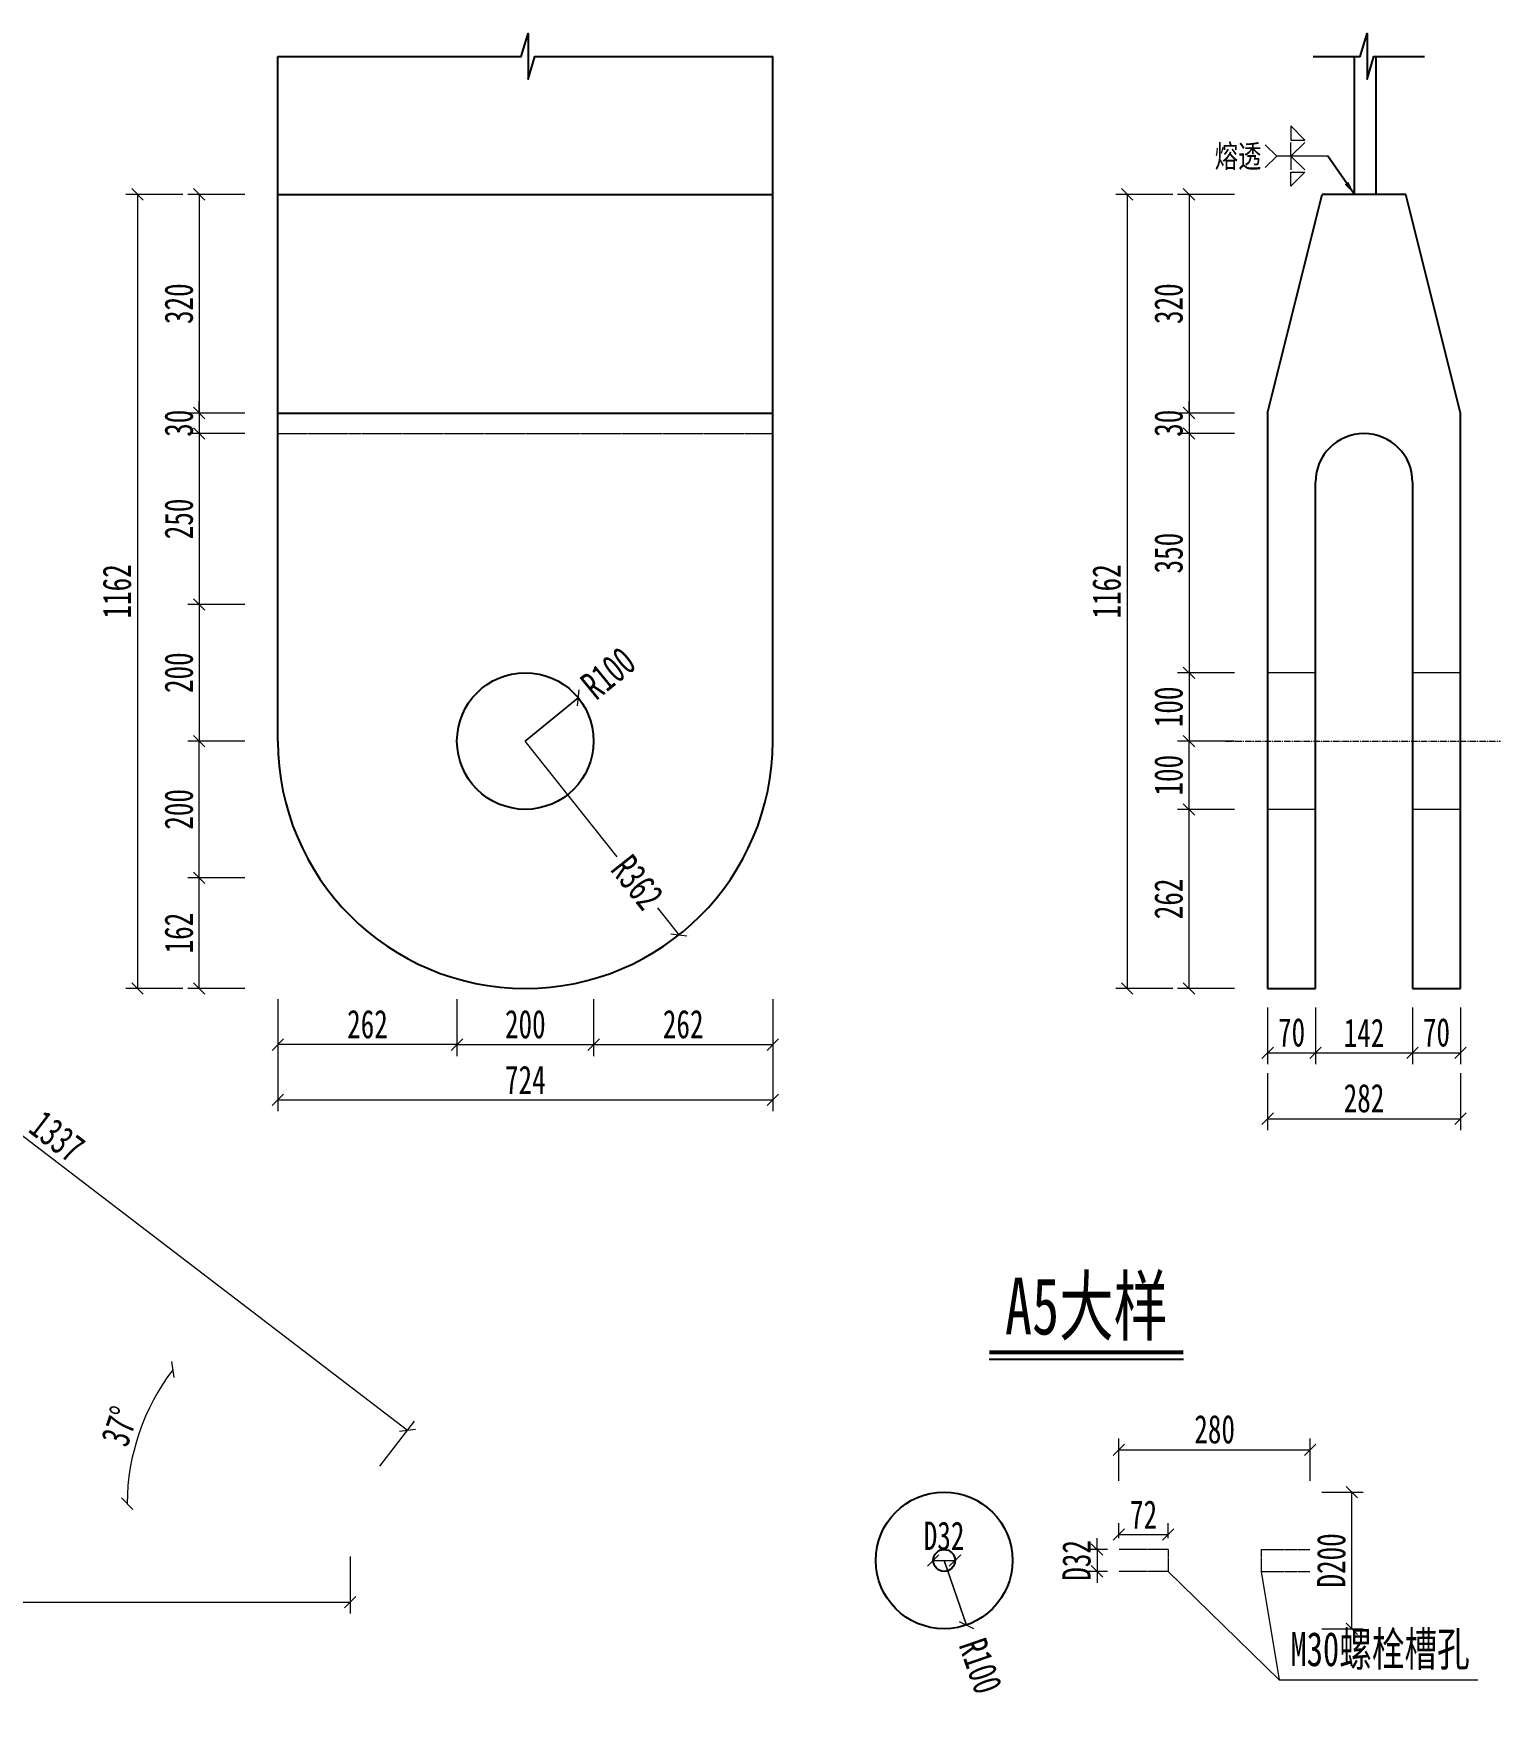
# Model space of a CAD drawing. Header units: millimetres. Extents: x -60009 to 63758, y -2164 to 95433.
# Drawn here: x 29573 to 31719, y 49665 to 52124 of the extents above; entities that cross this region are included whole.
import ezdxf
from ezdxf.enums import TextEntityAlignment as Align

# ---------------------------------------------------------------- set-up
doc = ezdxf.new("R2010")
doc.units = ezdxf.units.MM
doc.linetypes.add('CENTER2', pattern=[28.575, 19.05, -3.175, 3.175, -3.175])
doc.linetypes.add('DASHED', pattern=[0.75, 0.5, -0.25])
doc.layers.get('Defpoints').update_dxf_attribs({"color": 8})
for name, color, linetype, lineweight in [('Dim', 4, 'Continuous', 15), ('中心线', 2, 'CENTER2', 15), ('文字', 7, 'Continuous', 15), ('标注线及字体', 2, 'Continuous', 15), ('细实线', 4, 'Continuous', 15), ('虚线', 7, 'DASHED', 15), ('钢板粗线', 1, 'Continuous', 25)]:
    doc.layers.add(name, color=color, linetype=linetype, lineweight=lineweight)
doc.layers.add('Text', color=4, linetype='Continuous')
doc.styles.add('111', font='仿宋_GB2312.TTF', dxfattribs={"width": 0.7})
doc.styles.add('BM_Dim', font='仿宋_GB2312.TTF', dxfattribs={"width": 0.85})
doc.styles.add('SMEDI', font='仿宋_GB2312.TTF', dxfattribs={"width": 0.75})
doc.styles.get("Standard").update_dxf_attribs({"font": '仿宋_GB2312.TTF'})
doc.dimstyles.new('200', dxfattribs={"dimscale": 0, "dimtxt": 2.5, "dimasz": 1, "dimexe": 1, "dimexo": 1, "dimgap": 0.6, "dimtad": 1, "dimdec": 0, "dimdsep": 46, "dimtxsty": '111', "dimblk": 'OBLIQUE', "dimcen": 0, "dimclrd": 4, "dimclre": 4, "dimclrt": 4, "dimadec": 1, "dimazin": 2, "dimtfac": 1, "dimtdec": 0, "dimtix": 1, "dimtmove": 2, "dimatfit": 3, "dimfxl": 4, "dimfxlon": 1, "dimtolj": 1, "dimlwd": -1, "dimlwe": -1, "dimarcsym": 0})
doc.dimstyles.new('MSteel_1.0_1.0', dxfattribs={"dimtxt": 3, "dimasz": 1.2, "dimexe": 1, "dimexo": 1, "dimgap": 1, "dimtad": 3, "dimtoh": 1, "dimdec": 0, "dimzin": 0, "dimdsep": 46, "dimtxsty": 'Standard', "dimblk": 'ARCHTICK', "dimcen": 0.09, "dimclrd": 3, "dimclre": 3, "dimadec": 0, "dimazin": 0, "dimtfac": 1, "dimtdec": 4, "dimtofl": 0, "dimtmove": 0, "dimatfit": 3, "dimfxl": 1, "dimtolj": 1, "dimtzin": 0, "dimarcsym": 0})

# ---------------------------------------------------------------- blocks, each defined once
blk = doc.blocks.new('_Oblique')
at = {"color": 0, "linetype": 'ByBlock', "lineweight": -2}
blk.add_line((-0.5, -0.5), (0.5, 0.5), dxfattribs=at)
blk = doc.blocks.new('*D397')
at = {"layer": 'Defpoints', "color": 0, "transparency": 16777216}
for p in [(31448.4, 50727.2), (31590.4, 50726.8), (31590.4, 50632.9)]:
    blk.add_point(p, dxfattribs=at)
at = {"layer": '细实线', "color": 4, "transparency": 16777216}
for p, q in [((31448.4, 50699.5), (31448.4, 50616.2)), ((31590.4, 50699.5), (31590.4, 50616.2)), ((31448.4, 50632.9), (31590.4, 50632.9))]:
    blk.add_line(p, q, dxfattribs=at)
at = {"layer": '细实线', "color": 4, "transparency": 16777216, "xscale": 16.66666666666666, "yscale": 16.66666666666666, "zscale": 16.66666666666666, "rotation": 180}
blk.add_blockref('_Oblique', (31448.4, 50632.9), dxfattribs=at)
at = {"layer": '细实线', "color": 4, "transparency": 16777216, "xscale": 16.66666666666666, "yscale": 16.66666666666666, "zscale": 16.66666666666666}
blk.add_blockref('_Oblique', (31590.4, 50632.9), dxfattribs=at)
at = {"layer": '细实线', "color": 4, "transparency": 16777216, "insert": (31519.4, 50662.2), "char_height": 41.67, "attachment_point": 5, "style": '111'}
blk.add_mtext('\\A1;142', dxfattribs=at)
blk = doc.blocks.new('*D398')
at = {"layer": 'Defpoints', "color": 0, "transparency": 16777216}
for p in [(31378.4, 50727.2), (31448.4, 50727.2), (31448.4, 50632.9)]:
    blk.add_point(p, dxfattribs=at)
at = {"layer": '细实线', "color": 4, "transparency": 16777216}
for p, q in [((31378.4, 50699.5), (31378.4, 50616.2)), ((31448.4, 50699.5), (31448.4, 50616.2)), ((31378.4, 50632.9), (31448.4, 50632.9))]:
    blk.add_line(p, q, dxfattribs=at)
at = {"layer": '细实线', "color": 4, "transparency": 16777216, "xscale": 16.66666666666666, "yscale": 16.66666666666666, "zscale": 16.66666666666666, "rotation": 180}
blk.add_blockref('_Oblique', (31378.4, 50632.9), dxfattribs=at)
at = {"layer": '细实线', "color": 4, "transparency": 16777216, "xscale": 16.66666666666666, "yscale": 16.66666666666666, "zscale": 16.66666666666666}
blk.add_blockref('_Oblique', (31448.4, 50632.9), dxfattribs=at)
at = {"layer": '细实线', "color": 4, "transparency": 16777216, "insert": (31413.4, 50662.7), "char_height": 41.67, "attachment_point": 5, "style": '111'}
blk.add_mtext('\\A1;70', dxfattribs=at)
blk = doc.blocks.new('*D399')
at = {"layer": 'Defpoints', "color": 0, "transparency": 16777216}
for p in [(31590.4, 50727.2), (31660.4, 50727.2), (31660.4, 50632.9)]:
    blk.add_point(p, dxfattribs=at)
at = {"layer": '细实线', "color": 4, "transparency": 16777216}
for p, q in [((31590.4, 50699.5), (31590.4, 50616.2)), ((31660.4, 50699.5), (31660.4, 50616.2)), ((31590.4, 50632.9), (31660.4, 50632.9))]:
    blk.add_line(p, q, dxfattribs=at)
at = {"layer": '细实线', "color": 4, "transparency": 16777216, "xscale": 16.66666666666666, "yscale": 16.66666666666666, "zscale": 16.66666666666666, "rotation": 180}
blk.add_blockref('_Oblique', (31590.4, 50632.9), dxfattribs=at)
at = {"layer": '细实线', "color": 4, "transparency": 16777216, "xscale": 16.66666666666666, "yscale": 16.66666666666666, "zscale": 16.66666666666666}
blk.add_blockref('_Oblique', (31660.4, 50632.9), dxfattribs=at)
at = {"layer": '细实线', "color": 4, "transparency": 16777216, "insert": (31625.4, 50662.7), "char_height": 41.67, "attachment_point": 5, "style": '111'}
blk.add_mtext('\\A1;70', dxfattribs=at)
blk = doc.blocks.new('*D400')
at = {"layer": 'Defpoints', "color": 0, "transparency": 16777216}
for p in [(31378.4, 50727.2), (31660.4, 50727.2), (31660.4, 50536.6)]:
    blk.add_point(p, dxfattribs=at)
at = {"layer": '细实线', "color": 4, "transparency": 16777216}
for p, q in [((31378.4, 50603.2), (31378.4, 50519.9)), ((31660.4, 50603.2), (31660.4, 50519.9)), ((31378.4, 50536.6), (31660.4, 50536.6))]:
    blk.add_line(p, q, dxfattribs=at)
at = {"layer": '细实线', "color": 4, "transparency": 16777216, "xscale": 16.66666666666666, "yscale": 16.66666666666666, "zscale": 16.66666666666666, "rotation": 180}
blk.add_blockref('_Oblique', (31378.4, 50536.6), dxfattribs=at)
at = {"layer": '细实线', "color": 4, "transparency": 16777216, "xscale": 16.66666666666666, "yscale": 16.66666666666666, "zscale": 16.66666666666666}
blk.add_blockref('_Oblique', (31660.4, 50536.6), dxfattribs=at)
at = {"layer": '细实线', "color": 4, "transparency": 16777216, "insert": (31519.4, 50566.4), "char_height": 41.67, "attachment_point": 5, "style": '111'}
blk.add_mtext('\\A1;282', dxfattribs=at)
blk = doc.blocks.new('*D401')
at = {"layer": 'Defpoints', "color": 0, "transparency": 16777216}
for p in [(31378.4, 51889.2), (31263.3, 51569.2), (31378.4, 51569.2)]:
    blk.add_point(p, dxfattribs=at)
at = {"layer": '细实线', "color": 4, "transparency": 16777216}
for p, q in [((31330, 51889.2), (31246.6, 51889.2)), ((31263.3, 51889.2), (31263.3, 51569.2)), ((31330, 51569.2), (31246.6, 51569.2))]:
    blk.add_line(p, q, dxfattribs=at)
at = {"layer": '细实线', "color": 4, "transparency": 16777216, "xscale": 16.66666666666666, "yscale": 16.66666666666666, "zscale": 16.66666666666666}
for p, rotation in [((31263.3, 51889.2), 90), ((31263.3, 51569.2), 270)]:
    blk.add_blockref('_Oblique', p, dxfattribs=dict(at, rotation=rotation))
at = {"layer": '细实线', "color": 4, "transparency": 16777216, "insert": (31233.5, 51729.2), "char_height": 41.67, "attachment_point": 5, "rotation": 90, "style": '111'}
blk.add_mtext('\\A1;320', dxfattribs=at)
blk = doc.blocks.new('*D402')
at = {"layer": 'Defpoints', "color": 0, "transparency": 16777216}
for p in [(31519.4, 51539.2), (31263.3, 51189.2), (31378.4, 51189.2)]:
    blk.add_point(p, dxfattribs=at)
at = {"layer": '细实线', "color": 4, "transparency": 16777216}
for p, q in [((31330, 51539.2), (31246.6, 51539.2)), ((31263.3, 51539.2), (31263.3, 51189.2)), ((31330, 51189.2), (31246.6, 51189.2))]:
    blk.add_line(p, q, dxfattribs=at)
at = {"layer": '细实线', "color": 4, "transparency": 16777216, "xscale": 16.66666666666666, "yscale": 16.66666666666666, "zscale": 16.66666666666666}
for p, rotation in [((31263.3, 51539.2), 90), ((31263.3, 51189.2), 270)]:
    blk.add_blockref('_Oblique', p, dxfattribs=dict(at, rotation=rotation))
at = {"layer": '细实线', "color": 4, "transparency": 16777216, "insert": (31233.5, 51364.2), "char_height": 41.67, "attachment_point": 5, "rotation": 90, "style": '111'}
blk.add_mtext('\\A1;350', dxfattribs=at)
blk = doc.blocks.new('*D403')
at = {"layer": 'Defpoints', "color": 0, "transparency": 16777216}
for p in [(31378.4, 51889.2), (31172.7, 50727.2), (31378.4, 50727.2)]:
    blk.add_point(p, dxfattribs=at)
at = {"layer": '细实线', "color": 4, "transparency": 16777216}
for p, q in [((31239.4, 51889.2), (31156, 51889.2)), ((31172.7, 51889.2), (31172.7, 50727.2)), ((31239.4, 50727.2), (31156, 50727.2))]:
    blk.add_line(p, q, dxfattribs=at)
at = {"layer": '细实线', "color": 4, "transparency": 16777216, "xscale": 16.66666666666666, "yscale": 16.66666666666666, "zscale": 16.66666666666666}
for p, rotation in [((31172.7, 51889.2), 90), ((31172.7, 50727.2), 270)]:
    blk.add_blockref('_Oblique', p, dxfattribs=dict(at, rotation=rotation))
at = {"layer": '细实线', "color": 4, "transparency": 16777216, "insert": (31142.9, 51308.2), "char_height": 41.67, "attachment_point": 5, "rotation": 90, "style": '111'}
blk.add_mtext('\\A1;1162', dxfattribs=at)
blk = doc.blocks.new('*D404')
at = {"layer": 'Defpoints', "color": 0, "transparency": 16777216}
for p in [(30369.5, 51152.6), (30292.1, 51089.2)]:
    blk.add_point(p, dxfattribs=at)
at = {"layer": '细实线', "color": 4, "transparency": 16777216}
for p, q in [((30369.5, 51152.6), (30292.1, 51089.2)), ((30292.1, 51089.2), (30369.5, 51152.6))]:
    blk.add_line(p, q, dxfattribs=at)
at = {"layer": '细实线', "color": 4, "transparency": 16777216, "xscale": 16.66666666666666, "yscale": 16.66666666666666, "zscale": 16.66666666666666, "rotation": 39.28411899742971}
blk.add_blockref('_Oblique', (30369.5, 51152.6), dxfattribs=at)
at = {"layer": '细实线', "color": 4, "transparency": 16777216, "insert": (30413.4, 51188.5), "char_height": 41.67, "attachment_point": 5, "rotation": 39.2841, "style": '111'}
blk.add_mtext('\\A1;R100', dxfattribs=at)
blk = doc.blocks.new('*D405')
at = {"layer": 'Defpoints', "color": 0, "transparency": 16777216}
for p in [(31378.4, 51189.2), (31263.3, 51089.2), (31378.4, 51089.2)]:
    blk.add_point(p, dxfattribs=at)
at = {"layer": '细实线', "color": 4, "transparency": 16777216}
for p, q in [((31330, 51189.2), (31246.6, 51189.2)), ((31263.3, 51189.2), (31263.3, 51089.2)), ((31330, 51089.2), (31246.6, 51089.2))]:
    blk.add_line(p, q, dxfattribs=at)
at = {"layer": '细实线', "color": 4, "transparency": 16777216, "xscale": 16.66666666666666, "yscale": 16.66666666666666, "zscale": 16.66666666666666}
for p, rotation in [((31263.3, 51189.2), 90), ((31263.3, 51089.2), 270)]:
    blk.add_blockref('_Oblique', p, dxfattribs=dict(at, rotation=rotation))
at = {"layer": '细实线', "color": 4, "transparency": 16777216, "insert": (31233.5, 51139.2), "char_height": 41.67, "attachment_point": 5, "rotation": 90, "style": '111'}
blk.add_mtext('\\A1;100', dxfattribs=at)
blk = doc.blocks.new('*D406')
at = {"layer": 'Defpoints', "color": 0, "transparency": 16777216}
for p in [(31263.3, 51089.2), (31378.4, 51089.2), (31378.4, 50989.2)]:
    blk.add_point(p, dxfattribs=at)
at = {"layer": '细实线', "color": 4, "transparency": 16777216}
for p, q in [((31330, 51089.2), (31246.6, 51089.2)), ((31263.3, 50989.2), (31263.3, 51089.2)), ((31330, 50989.2), (31246.6, 50989.2))]:
    blk.add_line(p, q, dxfattribs=at)
at = {"layer": '细实线', "color": 4, "transparency": 16777216, "xscale": 16.66666666666666, "yscale": 16.66666666666666, "zscale": 16.66666666666666}
for p, rotation in [((31263.3, 51089.2), 90), ((31263.3, 50989.2), 270)]:
    blk.add_blockref('_Oblique', p, dxfattribs=dict(at, rotation=rotation))
at = {"layer": '细实线', "color": 4, "transparency": 16777216, "insert": (31233.5, 51039.2), "char_height": 41.67, "attachment_point": 5, "rotation": 90, "style": '111'}
blk.add_mtext('\\A1;100', dxfattribs=at)
blk = doc.blocks.new('*D407')
at = {"layer": 'Defpoints', "color": 0, "transparency": 16777216}
for p in [(31263.3, 50989.2), (31378.4, 50989.2), (31378.4, 50727.2)]:
    blk.add_point(p, dxfattribs=at)
at = {"layer": '细实线', "color": 4, "transparency": 16777216}
for p, q in [((31330, 50989.2), (31246.6, 50989.2)), ((31263.3, 50727.2), (31263.3, 50989.2)), ((31330, 50727.2), (31246.6, 50727.2))]:
    blk.add_line(p, q, dxfattribs=at)
at = {"layer": '细实线', "color": 4, "transparency": 16777216, "xscale": 16.66666666666666, "yscale": 16.66666666666666, "zscale": 16.66666666666666}
for p, rotation in [((31263.3, 50989.2), 90), ((31263.3, 50727.2), 270)]:
    blk.add_blockref('_Oblique', p, dxfattribs=dict(at, rotation=rotation))
at = {"layer": '细实线', "color": 4, "transparency": 16777216, "insert": (31233.5, 50858.2), "char_height": 41.67, "attachment_point": 5, "rotation": 90, "style": '111'}
blk.add_mtext('\\A1;262', dxfattribs=at)
blk = doc.blocks.new('*D408')
at = {"layer": 'Defpoints', "color": 0, "transparency": 16777216}
for p in [(29930.1, 51089.2), (30192.1, 51089.2), (29930.1, 50644.9)]:
    blk.add_point(p, dxfattribs=at)
at = {"layer": '细实线', "color": 4, "transparency": 16777216}
for p, q in [((29930.1, 50711.5), (29930.1, 50628.2)), ((30192.1, 50711.5), (30192.1, 50628.2)), ((30192.1, 50644.9), (29930.1, 50644.9))]:
    blk.add_line(p, q, dxfattribs=at)
at = {"layer": '细实线', "color": 4, "transparency": 16777216, "xscale": 16.66666666666666, "yscale": 16.66666666666666, "zscale": 16.66666666666666, "rotation": 180}
blk.add_blockref('_Oblique', (29930.1, 50644.9), dxfattribs=at)
at = {"layer": '细实线', "color": 4, "transparency": 16777216, "xscale": 16.66666666666666, "yscale": 16.66666666666666, "zscale": 16.66666666666666}
blk.add_blockref('_Oblique', (30192.1, 50644.9), dxfattribs=at)
at = {"layer": '细实线', "color": 4, "transparency": 16777216, "insert": (30061.1, 50674.7), "char_height": 41.67, "attachment_point": 5, "style": '111'}
blk.add_mtext('\\A1;262', dxfattribs=at)
blk = doc.blocks.new('*D409')
at = {"layer": 'Defpoints', "color": 0, "transparency": 16777216}
for p in [(30192.1, 51089.2), (30392.1, 51089.2), (30392.1, 50644.9)]:
    blk.add_point(p, dxfattribs=at)
at = {"layer": '细实线', "color": 4, "transparency": 16777216}
for p, q in [((30192.1, 50711.5), (30192.1, 50628.2)), ((30392.1, 50711.5), (30392.1, 50628.2)), ((30192.1, 50644.9), (30392.1, 50644.9))]:
    blk.add_line(p, q, dxfattribs=at)
at = {"layer": '细实线', "color": 4, "transparency": 16777216, "xscale": 16.66666666666666, "yscale": 16.66666666666666, "zscale": 16.66666666666666, "rotation": 180}
blk.add_blockref('_Oblique', (30192.1, 50644.9), dxfattribs=at)
at = {"layer": '细实线', "color": 4, "transparency": 16777216, "xscale": 16.66666666666666, "yscale": 16.66666666666666, "zscale": 16.66666666666666}
blk.add_blockref('_Oblique', (30392.1, 50644.9), dxfattribs=at)
at = {"layer": '细实线', "color": 4, "transparency": 16777216, "insert": (30292.1, 50674.7), "char_height": 41.67, "attachment_point": 5, "style": '111'}
blk.add_mtext('\\A1;200', dxfattribs=at)
blk = doc.blocks.new('*D410')
at = {"layer": 'Defpoints', "color": 0, "transparency": 16777216}
for p in [(30392.1, 51089.2), (30654.1, 51089.2), (30654.1, 50644.9)]:
    blk.add_point(p, dxfattribs=at)
at = {"layer": '细实线', "color": 4, "transparency": 16777216}
for p, q in [((30392.1, 50711.5), (30392.1, 50628.2)), ((30654.1, 50711.5), (30654.1, 50628.2)), ((30392.1, 50644.9), (30654.1, 50644.9))]:
    blk.add_line(p, q, dxfattribs=at)
at = {"layer": '细实线', "color": 4, "transparency": 16777216, "xscale": 16.66666666666666, "yscale": 16.66666666666666, "zscale": 16.66666666666666, "rotation": 180}
blk.add_blockref('_Oblique', (30392.1, 50644.9), dxfattribs=at)
at = {"layer": '细实线', "color": 4, "transparency": 16777216, "xscale": 16.66666666666666, "yscale": 16.66666666666666, "zscale": 16.66666666666666}
blk.add_blockref('_Oblique', (30654.1, 50644.9), dxfattribs=at)
at = {"layer": '细实线', "color": 4, "transparency": 16777216, "insert": (30523.1, 50674.7), "char_height": 41.67, "attachment_point": 5, "style": '111'}
blk.add_mtext('\\A1;262', dxfattribs=at)
blk = doc.blocks.new('*D411')
at = {"layer": 'Defpoints', "color": 0, "transparency": 16777216}
for p in [(29930.1, 51089.2), (30654.1, 51089.2), (30654.1, 50564.1)]:
    blk.add_point(p, dxfattribs=at)
at = {"layer": '细实线', "color": 4, "transparency": 16777216}
for p, q in [((29930.1, 50630.7), (29930.1, 50547.4)), ((30654.1, 50630.7), (30654.1, 50547.4)), ((29930.1, 50564.1), (30654.1, 50564.1))]:
    blk.add_line(p, q, dxfattribs=at)
at = {"layer": '细实线', "color": 4, "transparency": 16777216, "xscale": 16.66666666666666, "yscale": 16.66666666666666, "zscale": 16.66666666666666, "rotation": 180}
blk.add_blockref('_Oblique', (29930.1, 50564.1), dxfattribs=at)
at = {"layer": '细实线', "color": 4, "transparency": 16777216, "xscale": 16.66666666666666, "yscale": 16.66666666666666, "zscale": 16.66666666666666}
blk.add_blockref('_Oblique', (30654.1, 50564.1), dxfattribs=at)
at = {"layer": '细实线', "color": 4, "transparency": 16777216, "insert": (30292.1, 50593.4), "char_height": 41.67, "attachment_point": 5, "style": '111'}
blk.add_mtext('\\A1;724', dxfattribs=at)
blk = doc.blocks.new('*D412')
at = {"layer": 'Defpoints', "color": 0, "transparency": 16777216}
for p in [(29930.1, 51889.2), (29815, 51569.2), (29930.1, 51569.2)]:
    blk.add_point(p, dxfattribs=at)
at = {"layer": '细实线', "color": 4, "transparency": 16777216}
for p, q in [((29881.6, 51889.2), (29798.3, 51889.2)), ((29815, 51889.2), (29815, 51569.2)), ((29881.6, 51569.2), (29798.3, 51569.2))]:
    blk.add_line(p, q, dxfattribs=at)
at = {"layer": '细实线', "color": 4, "transparency": 16777216, "xscale": 16.66666666666666, "yscale": 16.66666666666666, "zscale": 16.66666666666666}
for p, rotation in [((29815, 51889.2), 90), ((29815, 51569.2), 270)]:
    blk.add_blockref('_Oblique', p, dxfattribs=dict(at, rotation=rotation))
at = {"layer": '细实线', "color": 4, "transparency": 16777216, "insert": (29785.1, 51729.2), "char_height": 41.67, "attachment_point": 5, "rotation": 90, "style": '111'}
blk.add_mtext('\\A1;320', dxfattribs=at)
blk = doc.blocks.new('*D413')
at = {"layer": 'Defpoints', "color": 0, "transparency": 16777216}
for p in [(29930.1, 51539.2), (29815, 51289.2), (29930.1, 51289.2)]:
    blk.add_point(p, dxfattribs=at)
at = {"layer": '细实线', "color": 4, "transparency": 16777216}
for p, q in [((29881.6, 51539.2), (29798.3, 51539.2)), ((29815, 51539.2), (29815, 51289.2)), ((29881.6, 51289.2), (29798.3, 51289.2))]:
    blk.add_line(p, q, dxfattribs=at)
at = {"layer": '细实线', "color": 4, "transparency": 16777216, "xscale": 16.66666666666666, "yscale": 16.66666666666666, "zscale": 16.66666666666666}
for p, rotation in [((29815, 51539.2), 90), ((29815, 51289.2), 270)]:
    blk.add_blockref('_Oblique', p, dxfattribs=dict(at, rotation=rotation))
at = {"layer": '细实线', "color": 4, "transparency": 16777216, "insert": (29785.1, 51414.2), "char_height": 41.67, "attachment_point": 5, "rotation": 90, "style": '111'}
blk.add_mtext('\\A1;250', dxfattribs=at)
blk = doc.blocks.new('*D414')
at = {"layer": 'Defpoints', "color": 0, "transparency": 16777216}
for p in [(29930.1, 51889.2), (29724.4, 50727.2), (29930.1, 50727.2)]:
    blk.add_point(p, dxfattribs=at)
at = {"layer": '细实线', "color": 4, "transparency": 16777216}
for p, q in [((29791, 51889.2), (29707.7, 51889.2)), ((29724.4, 51889.2), (29724.4, 50727.2)), ((29791, 50727.2), (29707.7, 50727.2))]:
    blk.add_line(p, q, dxfattribs=at)
at = {"layer": '细实线', "color": 4, "transparency": 16777216, "xscale": 16.66666666666666, "yscale": 16.66666666666666, "zscale": 16.66666666666666}
for p, rotation in [((29724.4, 51889.2), 90), ((29724.4, 50727.2), 270)]:
    blk.add_blockref('_Oblique', p, dxfattribs=dict(at, rotation=rotation))
at = {"layer": '细实线', "color": 4, "transparency": 16777216, "insert": (29694.6, 51308.2), "char_height": 41.67, "attachment_point": 5, "rotation": 90, "style": '111'}
blk.add_mtext('\\A1;1162', dxfattribs=at)
blk = doc.blocks.new('*D415')
at = {"layer": 'Defpoints', "color": 0, "transparency": 16777216}
for p in [(29930.1, 51289.2), (29815, 51089.2), (29930.1, 51089.2)]:
    blk.add_point(p, dxfattribs=at)
at = {"layer": '细实线', "color": 4, "transparency": 16777216}
for p, q in [((29881.6, 51289.2), (29798.3, 51289.2)), ((29815, 51289.2), (29815, 51089.2)), ((29881.6, 51089.2), (29798.3, 51089.2))]:
    blk.add_line(p, q, dxfattribs=at)
at = {"layer": '细实线', "color": 4, "transparency": 16777216, "xscale": 16.66666666666666, "yscale": 16.66666666666666, "zscale": 16.66666666666666}
for p, rotation in [((29815, 51289.2), 90), ((29815, 51089.2), 270)]:
    blk.add_blockref('_Oblique', p, dxfattribs=dict(at, rotation=rotation))
at = {"layer": '细实线', "color": 4, "transparency": 16777216, "insert": (29785.1, 51189.2), "char_height": 41.67, "attachment_point": 5, "rotation": 90, "style": '111'}
blk.add_mtext('\\A1;200', dxfattribs=at)
blk = doc.blocks.new('*D416')
at = {"layer": 'Defpoints', "color": 0, "transparency": 16777216}
for p in [(29815, 51089.2), (29930.1, 51089.2), (29930.1, 50889.2)]:
    blk.add_point(p, dxfattribs=at)
at = {"layer": '细实线', "color": 4, "transparency": 16777216}
for p, q in [((29881.6, 51089.2), (29798.3, 51089.2)), ((29815, 50889.2), (29815, 51089.2)), ((29881.6, 50889.2), (29798.3, 50889.2))]:
    blk.add_line(p, q, dxfattribs=at)
at = {"layer": '细实线', "color": 4, "transparency": 16777216, "xscale": 16.66666666666666, "yscale": 16.66666666666666, "zscale": 16.66666666666666}
for p, rotation in [((29815, 51089.2), 90), ((29815, 50889.2), 270)]:
    blk.add_blockref('_Oblique', p, dxfattribs=dict(at, rotation=rotation))
at = {"layer": '细实线', "color": 4, "transparency": 16777216, "insert": (29785.1, 50989.2), "char_height": 41.67, "attachment_point": 5, "rotation": 90, "style": '111'}
blk.add_mtext('\\A1;200', dxfattribs=at)
blk = doc.blocks.new('*D417')
at = {"layer": 'Defpoints', "color": 0, "transparency": 16777216}
for p in [(29815, 50889.2), (29930.1, 50889.2), (29930.1, 50727.2)]:
    blk.add_point(p, dxfattribs=at)
at = {"layer": '细实线', "color": 4, "transparency": 16777216}
for p, q in [((29881.6, 50889.2), (29798.3, 50889.2)), ((29815, 50727.2), (29815, 50889.2)), ((29881.6, 50727.2), (29798.3, 50727.2))]:
    blk.add_line(p, q, dxfattribs=at)
at = {"layer": '细实线', "color": 4, "transparency": 16777216, "xscale": 16.66666666666666, "yscale": 16.66666666666666, "zscale": 16.66666666666666}
for p, rotation in [((29815, 50889.2), 90), ((29815, 50727.2), 270)]:
    blk.add_blockref('_Oblique', p, dxfattribs=dict(at, rotation=rotation))
at = {"layer": '细实线', "color": 4, "transparency": 16777216, "insert": (29785.1, 50808.2), "char_height": 41.67, "attachment_point": 5, "rotation": 90, "style": '111'}
blk.add_mtext('\\A1;162', dxfattribs=at)
blk = doc.blocks.new('*D419')
at = {"layer": 'Defpoints', "color": 0, "transparency": 16777216}
for p in [(28973.9, 50783.3), (30119.7, 50080.8), (30035.9, 49971.1)]:
    blk.add_point(p, dxfattribs=at)
at = {"layer": '细实线', "color": 4, "transparency": 16777216}
for p, q in [((29017.3, 50840), (29067.9, 50906.2)), ((29057.8, 50892.9), (30119.7, 50080.8)), ((30079.2, 50027.9), (30129.9, 50094.1))]:
    blk.add_line(p, q, dxfattribs=at)
at = {"layer": '细实线', "color": 4, "transparency": 16777216, "xscale": 16.66666666666666, "yscale": 16.66666666666666, "zscale": 16.66666666666666}
for p, rotation in [((29057.8, 50892.9), 142.5933128854448), ((30119.7, 50080.8), 322.5933128854448)]:
    blk.add_blockref('_Oblique', p, dxfattribs=dict(at, rotation=rotation))
at = {"layer": '细实线', "color": 4, "transparency": 16777216, "insert": (29606.9, 50510.6), "char_height": 41.67, "attachment_point": 5, "rotation": 322.5933, "style": '111'}
blk.add_mtext('\\A1;1337', dxfattribs=at)
blk = doc.blocks.new('*D422')
at = {"layer": 'Defpoints', "color": 0, "transparency": 16777216}
for p in [(27520.3, 49971.7), (30035.9, 49971.1), (30035.8, 49829.1)]:
    blk.add_point(p, dxfattribs=at)
at = {"layer": '细实线', "color": 4, "transparency": 16777216}
for p, q in [((27520.3, 49896.4), (27520.3, 49813)), ((30035.8, 49895.7), (30035.8, 49812.4)), ((27520.3, 49829.7), (30035.8, 49829.1))]:
    blk.add_line(p, q, dxfattribs=at)
at = {"layer": '细实线', "color": 4, "transparency": 16777216, "xscale": 16.66666666666666, "yscale": 16.66666666666666, "zscale": 16.66666666666666}
for p, rotation in [((27520.3, 49829.7), 179.9858158184711), ((30035.8, 49829.1), 359.9858158184712)]:
    blk.add_blockref('_Oblique', p, dxfattribs=dict(at, rotation=rotation))
at = {"layer": '细实线', "color": 4, "transparency": 16777216, "insert": (28778, 49859.2), "char_height": 41.67, "attachment_point": 5, "rotation": 359.9858, "style": '111'}
blk.add_mtext('\\A1;2516', dxfattribs=at)
blk = doc.blocks.new('*D424')
at = {"layer": 'Defpoints', "color": 0, "transparency": 16777216}
for p in [(28973.9, 50783.3), (29740.1, 50109.4), (29578.8, 49974.1), (30035.9, 49971.1), (30035.9, 49971.1)]:
    blk.add_point(p, dxfattribs=at)
at = {"layer": '细实线', "color": 4, "transparency": 16777216}
blk.add_arc((30035.9, 49971.1), 326.5, 142.5933, 179.6247, dxfattribs=at)
at = {"layer": '细实线', "color": 4, "transparency": 16777216, "xscale": 16.66666666666666, "yscale": 16.66666666666666, "zscale": 16.66666666666666}
for p, rotation in [((29776.5, 50169.4), 52.59331288544482), ((29709.4, 49973.3), 269.624685425501)]:
    blk.add_blockref('_Oblique', p, dxfattribs=dict(at, rotation=rotation))
at = {"layer": '细实线', "color": 4, "transparency": 16777216, "insert": (29698.8, 50086.5), "char_height": 41.67, "attachment_point": 5, "rotation": 71.109, "style": '111'}
blk.add_mtext('\\A1;37%%d', dxfattribs=at)
blk = doc.blocks.new('*D426')
at = {"layer": 'Defpoints', "color": 0, "transparency": 16777216}
for p in [(30292.1, 51089.2), (30516.8, 50805.5)]:
    blk.add_point(p, dxfattribs=at)
at = {"layer": '细实线', "color": 4, "transparency": 16777216}
for p, q in [((30426.4, 50919.6), (30292.1, 51089.2)), ((30485.6, 50844.9), (30516.8, 50805.5))]:
    blk.add_line(p, q, dxfattribs=at)
at = {"layer": '细实线', "color": 4, "transparency": 16777216, "xscale": 16.66666666666666, "yscale": 16.66666666666666, "zscale": 16.66666666666666, "rotation": 308.386290921676}
blk.add_blockref('_Oblique', (30516.8, 50805.5), dxfattribs=at)
at = {"layer": '细实线', "color": 4, "transparency": 16777216, "insert": (30456, 50882.3), "char_height": 41.67, "attachment_point": 5, "rotation": 308.3863, "style": '111'}
blk.add_mtext('\\A1;R362', dxfattribs=at)
blk = doc.blocks.new('_ArchTick')
at = {"color": 0, "linetype": 'ByBlock', "const_width": 0.15}
blk.add_lwpolyline([(-0.5, -0.5), (0.5, 0.5)], dxfattribs=at)
blk = doc.blocks.new('全融透2')
at = {"layer": 'Dim'}
blk.add_line((0, 0), (-4.48, 0), dxfattribs=at)
for points in [[(-3.23, 2.65), (-3.23, 1.41), (-2, 1.41)], [(-3.23, -2.65), (-3.23, -1.41), (-2, -1.41)]]:
    blk.add_lwpolyline(points, close=True, dxfattribs=at)
for points in [[(-5.48, 1), (-4.48, 0), (-5.48, -1)], [(-2, 1.21), (-3.23, 0), (-3.23, 1.21)], [(-2, -1.21), (-3.23, 0), (-3.23, -1.21)]]:
    blk.add_lwpolyline(points, dxfattribs=at)
at = {"layer": 'Text', "style": 'SMEDI', "width": 0.75}
blk.add_text('熔透', height=2, dxfattribs=at).set_placement((-9.92, 0), align=Align.MIDDLE_LEFT)
blk = doc.blocks.new('*D439')
at = {"layer": 'Defpoints', "color": 0, "transparency": 16777216}
for p in [(30904.9, 49890.2), (30937.5, 49795.6)]:
    blk.add_point(p, dxfattribs=at)
at = {"layer": '细实线', "color": 4, "transparency": 16777216}
for p, q in [((30937.5, 49795.6), (30904.9, 49890.2)), ((30904.9, 49890.2), (30937.5, 49795.6))]:
    blk.add_line(p, q, dxfattribs=at)
at = {"layer": '细实线', "color": 4, "transparency": 16777216, "xscale": 16.66666666666667, "yscale": 16.66666666666667, "zscale": 16.66666666666667, "rotation": 289.0352224209643}
blk.add_blockref('_Oblique', (30937.5, 49795.6), dxfattribs=at)
at = {"layer": '细实线', "color": 4, "transparency": 16777216, "insert": (30958.2, 49735.6), "char_height": 41.67, "attachment_point": 5, "rotation": 289.0352, "style": '111'}
blk.add_mtext('\\A1;R100', dxfattribs=at)
blk = doc.blocks.new('*D502')
at = {"layer": 'Defpoints', "color": 0, "transparency": 16777216}
for p in [(30888.9, 49890.2), (30920.9, 49890.2), (30920.9, 49890.2)]:
    blk.add_point(p, dxfattribs=at)
at = {"layer": '细实线', "color": 4, "transparency": 16777216}
for p, q in [((30888.9, 49906.8), (30888.9, 49906.8)), ((30920.9, 49906.8), (30920.9, 49906.8)), ((30888.9, 49890.2), (30920.9, 49890.2))]:
    blk.add_line(p, q, dxfattribs=at)
at = {"layer": '细实线', "color": 4, "transparency": 16777216, "xscale": 16.66666666666667, "yscale": 16.66666666666667, "zscale": 16.66666666666667, "rotation": 180}
blk.add_blockref('_Oblique', (30888.9, 49890.2), dxfattribs=at)
at = {"layer": '细实线', "color": 4, "transparency": 16777216, "xscale": 16.66666666666667, "yscale": 16.66666666666667, "zscale": 16.66666666666667}
blk.add_blockref('_Oblique', (30920.9, 49890.2), dxfattribs=at)
at = {"layer": '细实线', "color": 4, "transparency": 16777216, "insert": (30904.9, 49925.9), "char_height": 41.67, "attachment_point": 5, "style": '111'}
blk.add_mtext('\\A1;D32', dxfattribs=at)
blk = doc.blocks.new('*D503')
at = {"layer": 'Defpoints', "color": 0, "transparency": 16777216}
for p in [(31160.8, 49906.2), (31128.7, 49874.2), (31160.8, 49874.2)]:
    blk.add_point(p, dxfattribs=at)
at = {"layer": '细实线', "color": 4, "transparency": 16777216}
for p, q in [((31144.2, 49906.2), (31112.1, 49906.2)), ((31128.7, 49906.2), (31128.7, 49922.8)), ((31128.7, 49906.2), (31128.7, 49874.2)), ((31144.2, 49874.2), (31112.1, 49874.2)), ((31128.7, 49874.2), (31128.7, 49857.5))]:
    blk.add_line(p, q, dxfattribs=at)
at = {"layer": '细实线', "color": 4, "transparency": 16777216, "xscale": 16.66666666666667, "yscale": 16.66666666666667, "zscale": 16.66666666666667}
for p, rotation in [((31128.7, 49906.2), 270), ((31128.7, 49874.2), 90)]:
    blk.add_blockref('_Oblique', p, dxfattribs=dict(at, rotation=rotation))
at = {"layer": '细实线', "color": 4, "transparency": 16777216, "insert": (31098.9, 49890.2), "char_height": 41.67, "attachment_point": 5, "rotation": 90, "style": '111'}
blk.add_mtext('\\A1;D32', dxfattribs=at)
blk = doc.blocks.new('*D504')
at = {"layer": 'Defpoints', "color": 0, "transparency": 16777216}
for p in [(31160.8, 49906.2), (31232.8, 49927.9), (31232.8, 49906.2)]:
    blk.add_point(p, dxfattribs=at)
at = {"layer": '细实线', "color": 4, "transparency": 16777216}
for p, q in [((31160.8, 49922.8), (31160.8, 49944.6)), ((31232.8, 49922.8), (31232.8, 49944.6)), ((31160.8, 49927.9), (31232.8, 49927.9))]:
    blk.add_line(p, q, dxfattribs=at)
at = {"layer": '细实线', "color": 4, "transparency": 16777216, "xscale": 16.66666666666667, "yscale": 16.66666666666667, "zscale": 16.66666666666667, "rotation": 180}
blk.add_blockref('_Oblique', (31160.8, 49927.9), dxfattribs=at)
at = {"layer": '细实线', "color": 4, "transparency": 16777216, "xscale": 16.66666666666667, "yscale": 16.66666666666667, "zscale": 16.66666666666667}
blk.add_blockref('_Oblique', (31232.8, 49927.9), dxfattribs=at)
at = {"layer": '细实线', "color": 4, "transparency": 16777216, "insert": (31196.8, 49957.3), "char_height": 41.67, "attachment_point": 5, "style": '111'}
blk.add_mtext('\\A1;72', dxfattribs=at)
blk = doc.blocks.new('*D505')
at = {"layer": 'Defpoints', "color": 0, "transparency": 16777216}
for p in [(31440.8, 50052.1), (31160.8, 49990.2), (31440.8, 49990.2)]:
    blk.add_point(p, dxfattribs=at)
at = {"layer": '细实线', "color": 4, "transparency": 16777216}
for p, q in [((31160.8, 50006.8), (31160.8, 50068.8)), ((31160.8, 50052.1), (31440.8, 50052.1)), ((31440.8, 50006.8), (31440.8, 50068.8))]:
    blk.add_line(p, q, dxfattribs=at)
at = {"layer": '细实线', "color": 4, "transparency": 16777216, "xscale": 16.66666666666667, "yscale": 16.66666666666667, "zscale": 16.66666666666667, "rotation": 180}
blk.add_blockref('_Oblique', (31160.8, 50052.1), dxfattribs=at)
at = {"layer": '细实线', "color": 4, "transparency": 16777216, "xscale": 16.66666666666667, "yscale": 16.66666666666667, "zscale": 16.66666666666667}
blk.add_blockref('_Oblique', (31440.8, 50052.1), dxfattribs=at)
at = {"layer": '细实线', "color": 4, "transparency": 16777216, "insert": (31300.8, 50081.9), "char_height": 41.67, "attachment_point": 5, "style": '111'}
blk.add_mtext('\\A1;280', dxfattribs=at)
blk = doc.blocks.new('*D506')
at = {"layer": 'Defpoints', "color": 0, "transparency": 16777216}
for p in [(31440.8, 49990.2), (31501.4, 49990.2), (31440.8, 49790.2)]:
    blk.add_point(p, dxfattribs=at)
at = {"layer": '细实线', "color": 4, "transparency": 16777216}
for p, q in [((31457.5, 49990.2), (31518.1, 49990.2)), ((31501.4, 49790.2), (31501.4, 49990.2)), ((31457.5, 49790.2), (31518.1, 49790.2))]:
    blk.add_line(p, q, dxfattribs=at)
at = {"layer": '细实线', "color": 4, "transparency": 16777216, "xscale": 16.66666666666667, "yscale": 16.66666666666667, "zscale": 16.66666666666667}
for p, rotation in [((31501.4, 49990.2), 90), ((31501.4, 49790.2), 270)]:
    blk.add_blockref('_Oblique', p, dxfattribs=dict(at, rotation=rotation))
at = {"layer": '细实线', "color": 4, "transparency": 16777216, "insert": (31471.6, 49890.2), "char_height": 41.67, "attachment_point": 5, "rotation": 90, "style": '111'}
blk.add_mtext('\\A1;D200', dxfattribs=at)
blk = doc.blocks.new('*D556')
at = {"layer": 'Defpoints', "color": 0, "transparency": 16777216}
for p in [(29930.1, 51569.2), (29815, 51539.2), (29930.1, 51539.2)]:
    blk.add_point(p, dxfattribs=at)
at = {"layer": '细实线', "color": 4, "transparency": 16777216}
for p, q in [((29815, 51569.2), (29815, 51585.9)), ((29881.6, 51569.2), (29798.3, 51569.2)), ((29815, 51569.2), (29815, 51539.2)), ((29881.6, 51539.2), (29798.3, 51539.2)), ((29815, 51539.2), (29815, 51522.6))]:
    blk.add_line(p, q, dxfattribs=at)
at = {"layer": '细实线', "color": 4, "transparency": 16777216, "xscale": 16.66666666666667, "yscale": 16.66666666666667, "zscale": 16.66666666666667}
for p, rotation in [((29815, 51569.2), 270), ((29815, 51539.2), 90)]:
    blk.add_blockref('_Oblique', p, dxfattribs=dict(at, rotation=rotation))
at = {"layer": '细实线', "color": 4, "transparency": 16777216, "insert": (29785.1, 51554.2), "char_height": 41.67, "attachment_point": 5, "rotation": 90, "style": '111'}
blk.add_mtext('\\A1;30', dxfattribs=at)
blk = doc.blocks.new('*D559')
at = {"layer": 'Defpoints', "color": 0, "transparency": 16777216}
for p in [(31378.4, 51569.2), (31263.3, 51539.2), (31519.4, 51539.2)]:
    blk.add_point(p, dxfattribs=at)
at = {"layer": '细实线', "color": 4, "transparency": 16777216}
for p, q in [((31263.3, 51569.2), (31263.3, 51585.9)), ((31330, 51569.2), (31246.6, 51569.2)), ((31263.3, 51569.2), (31263.3, 51539.2)), ((31330, 51539.2), (31246.6, 51539.2)), ((31263.3, 51539.2), (31263.3, 51522.6))]:
    blk.add_line(p, q, dxfattribs=at)
at = {"layer": '细实线', "color": 4, "transparency": 16777216, "xscale": 16.66666666666667, "yscale": 16.66666666666667, "zscale": 16.66666666666667}
for p, rotation in [((31263.3, 51569.2), 270), ((31263.3, 51539.2), 90)]:
    blk.add_blockref('_Oblique', p, dxfattribs=dict(at, rotation=rotation))
at = {"layer": '细实线', "color": 4, "transparency": 16777216, "insert": (31233.5, 51554.2), "char_height": 41.67, "attachment_point": 5, "rotation": 90, "style": '111'}
blk.add_mtext('\\A1;30', dxfattribs=at)

msp = doc.modelspace()

# ---------------------------------------------------------------- linework, layer by layer
at = {"color": 4}
msp.add_line((30970.9, 50184.7), (31255.1, 50184.7), dxfattribs=at)
for points in [[(29930.1, 52091.1), (30286.1, 52091.1), (30296.1, 52124.4), (30296.1, 52057.7), (30306.1, 52091.1), (30319.4, 52091.1), (30654.1, 52091.1)], [(31444.8, 52091.1), (31513.8, 52091.1), (31523.8, 52124.4), (31523.8, 52057.7), (31533.8, 52091.1), (31547.2, 52091.1), (31607.8, 52091.1)]]:
    msp.add_lwpolyline(points, dxfattribs=at)
at = {"color": 6, "const_width": 6}
msp.add_lwpolyline([(30970.9, 50194.7), (31255.1, 50194.7)], dxfattribs=at)
at = {"layer": '中心线', "ltscale": 0.5}
msp.add_line((31316.7, 51089.2), (31719, 51089.2), dxfattribs=at)
at = {"layer": '细实线'}
for p, q in [((31448.4, 51189.2), (31378.4, 51189.2)), ((31660.4, 51189.2), (31590.4, 51189.2)), ((31448.4, 50989.2), (31378.4, 50989.2)), ((31660.4, 50989.2), (31590.4, 50989.2)), ((31395.3, 49715.4), (31232.8, 49874.2)), ((31368.8, 49874.2), (31395.3, 49715.4)), ((31395.3, 49715.4), (31686.1, 49715.4))]:
    msp.add_line(p, q, dxfattribs=at)
at = {"layer": '虚线', "ltscale": 2}
for p, q in [((29930.1, 51539.2), (30654.1, 51539.2)), ((31232.8, 49906.2), (31160.8, 49906.2)), ((31232.8, 49906.2), (31232.8, 49874.2)), ((31368.8, 49906.2), (31368.8, 49874.2)), ((31368.8, 49906.2), (31440.8, 49906.2)), ((31232.8, 49874.2), (31160.8, 49874.2)), ((31368.8, 49874.2), (31440.8, 49874.2))]:
    msp.add_line(p, q, dxfattribs=at)
at = {"layer": '钢板粗线'}
for p, q in [((29930.1, 51089.2), (29930.1, 52091.1)), ((30654.1, 51089.2), (30654.1, 52091.1)), ((31505.4, 51889.2), (31505.4, 52091.1)), ((31537.4, 51889.2), (31537.4, 52091.1)), ((29930.1, 51889.2), (30654.1, 51889.2)), ((31378.4, 51569.2), (31458.4, 51889.2)), ((31580.4, 51889.2), (31458.4, 51889.2)), ((31660.4, 51569.2), (31580.4, 51889.2)), ((29930.1, 51569.2), (30654.1, 51569.2)), ((31378.4, 51569.2), (31378.4, 50727.2)), ((31660.4, 50727.2), (31660.4, 51569.2)), ((31448.4, 50727.2), (31448.4, 51468.2)), ((31590.4, 51468.2), (31590.4, 50727.2)), ((31378.4, 50727.2), (31448.4, 50727.2)), ((31590.4, 50727.2), (31660.4, 50727.2))]:
    msp.add_line(p, q, dxfattribs=at)
for centre, radius in [((30292.1, 51089.2), 100), ((30904.9, 49890.2), 100), ((30904.9, 49890.2), 16)]:
    msp.add_circle(centre, radius, dxfattribs=at)
for centre, radius, start, end in [((31519.4, 51468.2), 71, 0, 180), ((30292.1, 51089.2), 362, 180, 0)]:
    msp.add_arc(centre, radius, start, end, dxfattribs=at)

# ---------------------------------------------------------------- block references
at = {"layer": '细实线', "xscale": 16.66666666666666, "yscale": 16.66666666666666, "zscale": 16.66666666666666}
msp.add_blockref('全融透2', (31466.3, 51945.1), dxfattribs=at)

# ---------------------------------------------------------------- texts
at = {"layer": '文字', "style": 'BM_Dim', "width": 0.7}
msp.add_text('M30螺栓槽孔', height=50, dxfattribs=at).set_placement((31542.9, 49720.5), align=Align.BOTTOM_CENTER)
at = {"layer": '标注线及字体', "color": 0, "style": '111', "width": 0.7}
msp.add_text('A5大样', height=83.33, dxfattribs=at).set_placement((31113.2, 50264.2), align=Align.MIDDLE)

# ---------------------------------------------------------------- dimensions: what is measured, and where the dimension line sits
at = {"layer": '细实线'}
for base, p1, p2, angle, override, picture, middle in [((29724.4, 50727.2), (29930.1, 51889.2), (29930.1, 50727.2), 90, {"dimscale": 16.666667, "dimblk": 'Oblique'}, '*D414', (29694.6, 51308.2)), ((29815, 51569.2), (29930.1, 51889.2), (29930.1, 51569.2), 90, {"dimscale": 16.666667, "dimblk": 'Oblique'}, '*D412', (29785.1, 51729.2)), ((31172.7, 50727.2), (31378.4, 51889.2), (31378.4, 50727.2), 90, {"dimscale": 16.666667, "dimblk": 'Oblique'}, '*D403', (31142.9, 51308.2)), ((31263.3, 51569.2), (31378.4, 51889.2), (31378.4, 51569.2), 90, {"dimscale": 16.666667, "dimblk": 'Oblique'}, '*D401', (31233.5, 51729.2)), ((29815, 51539.2), (29930.1, 51569.2), (29930.1, 51539.2), 90, {"dimscale": 16.666667}, '*D556', (29785.1, 51554.2)), ((31263.3, 51539.2), (31378.4, 51569.2), (31519.4, 51539.2), 90, {"dimscale": 16.666667}, '*D559', (31233.5, 51554.2)), ((29815, 51289.2), (29930.1, 51539.2), (29930.1, 51289.2), 90, {"dimscale": 16.666667, "dimblk": 'Oblique'}, '*D413', (29785.1, 51414.2)), ((31263.3, 51189.2), (31519.4, 51539.2), (31378.4, 51189.2), 90, {"dimscale": 16.666667, "dimblk": 'Oblique'}, '*D402', (31233.5, 51364.2)), ((29815, 51089.2), (29930.1, 51289.2), (29930.1, 51089.2), 90, {"dimscale": 16.666667, "dimblk": 'Oblique'}, '*D415', (29785.1, 51189.2)), ((31263.3, 51089.2), (31378.4, 51189.2), (31378.4, 51089.2), 90, {"dimscale": 16.666667, "dimblk": 'Oblique'}, '*D405', (31233.5, 51139.2)), ((29815, 51089.2), (29930.1, 50889.2), (29930.1, 51089.2), 270, {"dimscale": 16.666667, "dimblk": 'Oblique'}, '*D416', (29785.1, 50989.2)), ((31263.3, 51089.2), (31378.4, 50989.2), (31378.4, 51089.2), 270, {"dimscale": 16.666667, "dimblk": 'Oblique'}, '*D406', (31233.5, 51039.2)), ((31263.3, 50989.2), (31378.4, 50727.2), (31378.4, 50989.2), 270, {"dimscale": 16.666667, "dimblk": 'Oblique'}, '*D407', (31233.5, 50858.2)), ((29815, 50889.2), (29930.1, 50727.2), (29930.1, 50889.2), 270, {"dimscale": 16.666667, "dimblk": 'Oblique'}, '*D417', (29785.1, 50808.2))]:
    dim = msp.add_linear_dim(base=base, p1=p1, p2=p2, angle=angle, dimstyle='200', override=override, dxfattribs=at)
    dim.commit()
    dim.dimension.update_dxf_attribs({"geometry": picture, "text_midpoint": middle})
for center, mpoint, override, picture, middle in [((30292.1, 51089.2), (30369.5, 51152.6), {"dimscale": 16.666667, "dimblk": 'Oblique'}, '*D404', (30413.4, 51188.5)), ((30292.1, 51089.2), (30516.8, 50805.5), {"dimscale": 16.666667, "dimblk": 'Oblique'}, '*D426', (30456, 50882.3)), ((30904.9, 49890.2), (30937.5, 49795.6), {"dimscale": 16.666667}, '*D439', (30958.2, 49735.6))]:
    dim = msp.add_radius_dim(center=center, mpoint=mpoint, dimstyle='200', override=override, dxfattribs=at)
    dim.commit()
    dim.dimension.update_dxf_attribs({"geometry": picture, "text_midpoint": middle, "dimtype": 164})
for base, p1, p2, picture, middle in [((29930.1, 50644.9), (30192.1, 51089.2), (29930.1, 51089.2), '*D408', (30061.1, 50674.7)), ((30654.1, 50564.1), (29930.1, 51089.2), (30654.1, 51089.2), '*D411', (30292.1, 50593.4)), ((30392.1, 50644.9), (30192.1, 51089.2), (30392.1, 51089.2), '*D409', (30292.1, 50674.7)), ((30654.1, 50644.9), (30392.1, 51089.2), (30654.1, 51089.2), '*D410', (30523.1, 50674.7)), ((31448.4, 50632.9), (31378.4, 50727.2), (31448.4, 50727.2), '*D398', (31413.4, 50662.7)), ((31660.4, 50536.6), (31378.4, 50727.2), (31660.4, 50727.2), '*D400', (31519.4, 50566.4)), ((31590.4, 50632.9), (31448.4, 50727.2), (31590.4, 50726.8), '*D397', (31519.4, 50662.2)), ((31660.4, 50632.9), (31590.4, 50727.2), (31660.4, 50727.2), '*D399', (31625.4, 50662.7)), ((31440.8, 50052.1), (31160.8, 49990.2), (31440.8, 49990.2), '*D505', (31300.8, 50081.9)), ((31232.8, 49927.9), (31160.8, 49906.2), (31232.8, 49906.2), '*D504', (31196.8, 49957.3))]:
    dim = msp.add_linear_dim(base=base, p1=p1, p2=p2, dimstyle='200', override={"dimscale": 16.666667, "dimblk": 'Oblique'}, dxfattribs=at)
    dim.commit()
    dim.dimension.update_dxf_attribs({"geometry": picture, "text_midpoint": middle})
for p1, distance, picture, middle in [((28973.9, 50783.3), 138.1, '*D419', (29606.9, 50510.6)), ((27520.3, 49971.7), -142.1, '*D422', (28778, 49859.2))]:
    dim = msp.add_aligned_dim(p1=p1, p2=(30035.9, 49971.1), distance=distance, dimstyle='200', override={"dimscale": 16.666667, "dimblk": 'Oblique'}, dxfattribs=at)
    dim.commit()
    dim.dimension.update_dxf_attribs({"geometry": picture, "text_midpoint": middle})
dim = msp.add_angular_dim_2l(base=(29740.1, 50109.4), line1=((30035.9, 49971.1), (28973.9, 50783.3)), line2=((30035.9, 49971.1), (29578.8, 49974.1)), dimstyle='200', override={"dimscale": 16.666667, "dimblk": 'Oblique'}, dxfattribs=at)
dim.commit()
dim.dimension.update_dxf_attribs({"geometry": '*D424', "text_midpoint": (29698.8, 50086.5)})
for base, p1, p2, picture, middle in [((31501.4, 49990.2), (31440.8, 49790.2), (31440.8, 49990.2), '*D506', (31471.6, 49890.2)), ((31128.7, 49874.2), (31160.8, 49906.2), (31160.8, 49874.2), '*D503', (31098.9, 49890.2))]:
    dim = msp.add_linear_dim(base=base, p1=p1, p2=p2, angle=90, text='D<>', dimstyle='200', override={"dimscale": 16.666667, "dimtxsty": '111', "dimblk": 'Oblique'}, dxfattribs=at)
    dim.commit()
    dim.dimension.update_dxf_attribs({"geometry": picture, "text_midpoint": middle})
dim = msp.add_linear_dim(base=(30920.9, 49890.2), p1=(30888.9, 49890.2), p2=(30920.9, 49890.2), text='D<>', dimstyle='200', override={"dimscale": 16.666667, "dimtxsty": '111', "dimblk": 'Oblique'}, dxfattribs=at)
dim.commit()
dim.dimension.update_dxf_attribs({"geometry": '*D502', "text_midpoint": (30904.9, 49925.9), "dimtype": 160})

# ---------------------------------------------------------------- leaders
at = {"layer": 'Dim'}
msp.add_leader([(31505.4, 51889.2), (31466.3, 51945.1)], dimstyle='MSteel_1.0_1.0', override={"dimscale": 16.666667, "dimclrd": 256}, dxfattribs=at)

doc.saveas('drawing.dxf')
